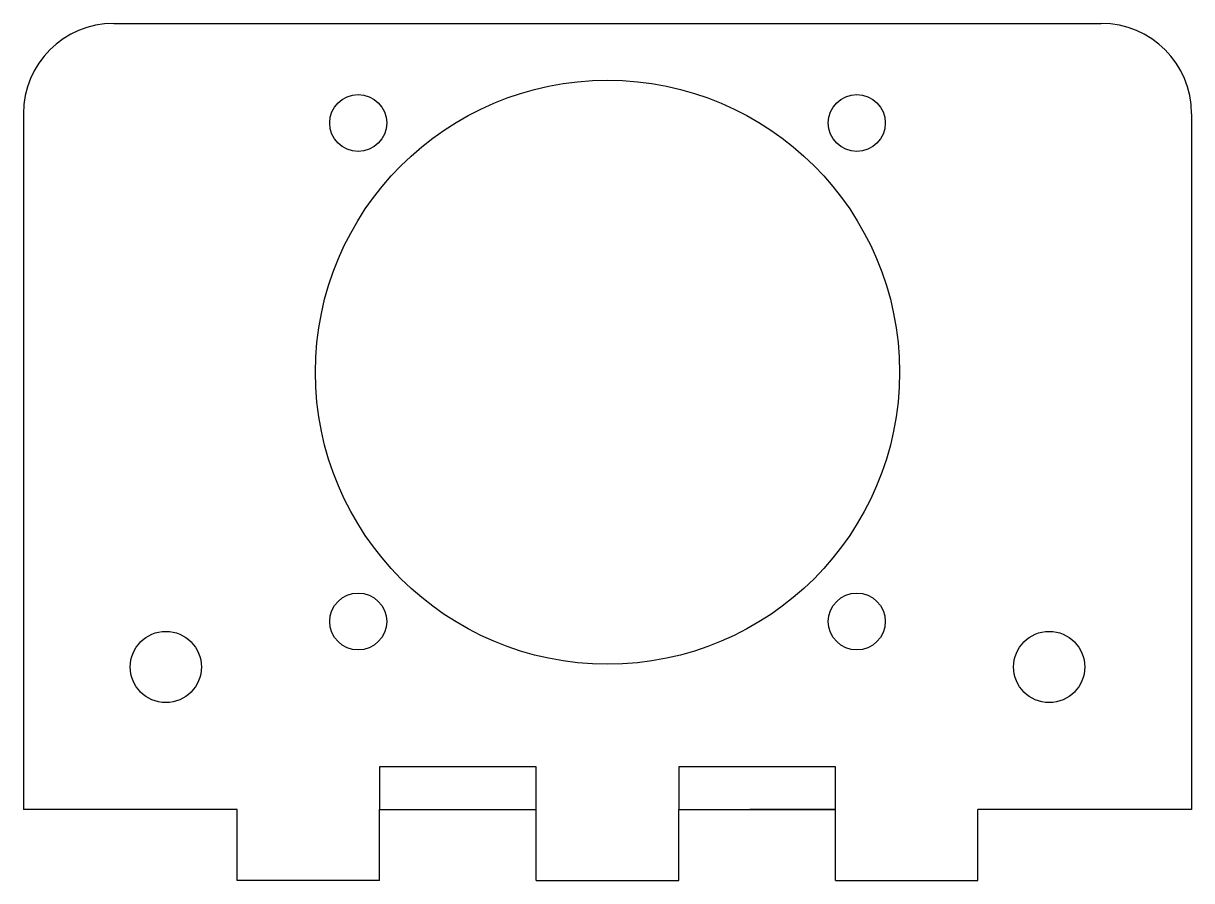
# Model space of a CAD drawing. Extents: x -41 to 41, y -35.7 to 24.5.
import ezdxf

# ---------------------------------------------------------------- set-up
doc = ezdxf.new("R2010")
doc.units = 0
doc.header["$MEASUREMENT"] = 0
doc.layers.add('MODELSKETCH_VISIBLE', color=7, linetype='CONTINUOUS')

msp = doc.modelspace()

# ---------------------------------------------------------------- linework, layer by layer
at = {"layer": 'MODELSKETCH_VISIBLE'}
for p, q in [((-34.65, 24.493), (34.65, 24.493)), ((-41, 18.143), (-41, -30.693)), ((41, 18.143), (41, -30.693)), ((-16, -27.693), (-16, -30.693)), ((-5, -27.693), (-16, -27.693)), ((-5, -30.693), (-5, -27.693)), ((5, -27.693), (5, -30.693)), ((16, -27.693), (5, -27.693)), ((16, -30.693), (16, -27.693)), ((-26, -30.693), (-41, -30.693)), ((-26, -35.693), (-26, -30.693)), ((-16, -30.693), (-5, -30.693)), ((-16, -35.693), (-16, -30.693)), ((-5, -35.693), (-5, -30.693)), ((5, -35.693), (5, -30.693)), ((5, -30.693), (16, -30.693)), ((16, -30.693), (10, -30.693)), ((16, -35.693), (16, -30.693)), ((41, -30.693), (26, -30.693)), ((26, -35.693), (26, -30.693)), ((-16, -35.693), (-26, -35.693)), ((-5, -35.693), (5, -35.693)), ((16, -35.693), (26, -35.693))]:
    msp.add_line(p, q, dxfattribs=at)
for centre, radius in [((0, 0), 20.5), ((-17.5, 17.5), 2), ((17.5, 17.5), 2), ((-17.5, -17.5), 2), ((17.5, -17.5), 2), ((-31, -20.693), 2.5), ((31, -20.693), 2.5)]:
    msp.add_circle(centre, radius, dxfattribs=at)
for centre, start, end in [((-34.65, 18.143), 90, 180), ((34.65, 18.143), 0, 90)]:
    msp.add_arc(centre, 6.35, start, end, dxfattribs=at)

doc.saveas('drawing.dxf')
